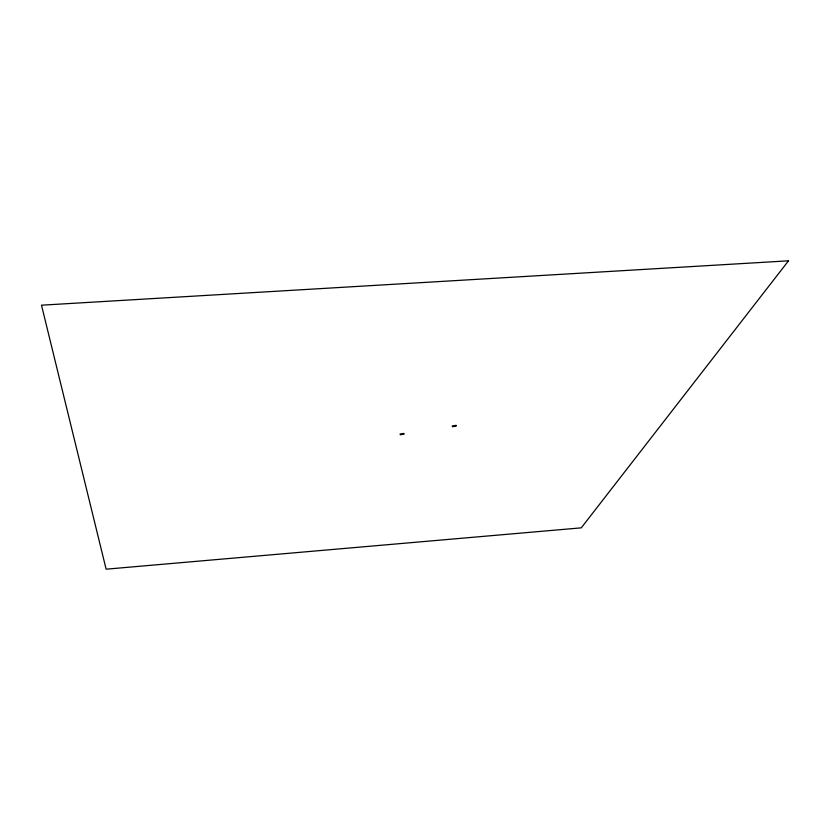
<?xml version="1.0" encoding="UTF-8"?>
<svg xmlns="http://www.w3.org/2000/svg" width="830" height="830" viewBox="0 0 830 830"><rect width="100%" height="100%" fill="white"/><g stroke="black" fill="none" stroke-linecap="round" stroke-linejoin="round"><path stroke-width="1.25" d="M788.5 260.817L581.27 527.849L106.126 569.183L41.5 305.191L788.5 260.817M403.754 433.436L400.102 433.997L400.34 434.754L403.982 434.194L403.754 433.436M455.961 425.385L452.288 425.946L452.454 426.724L456.116 426.153L455.961 425.385"/></g></svg>
